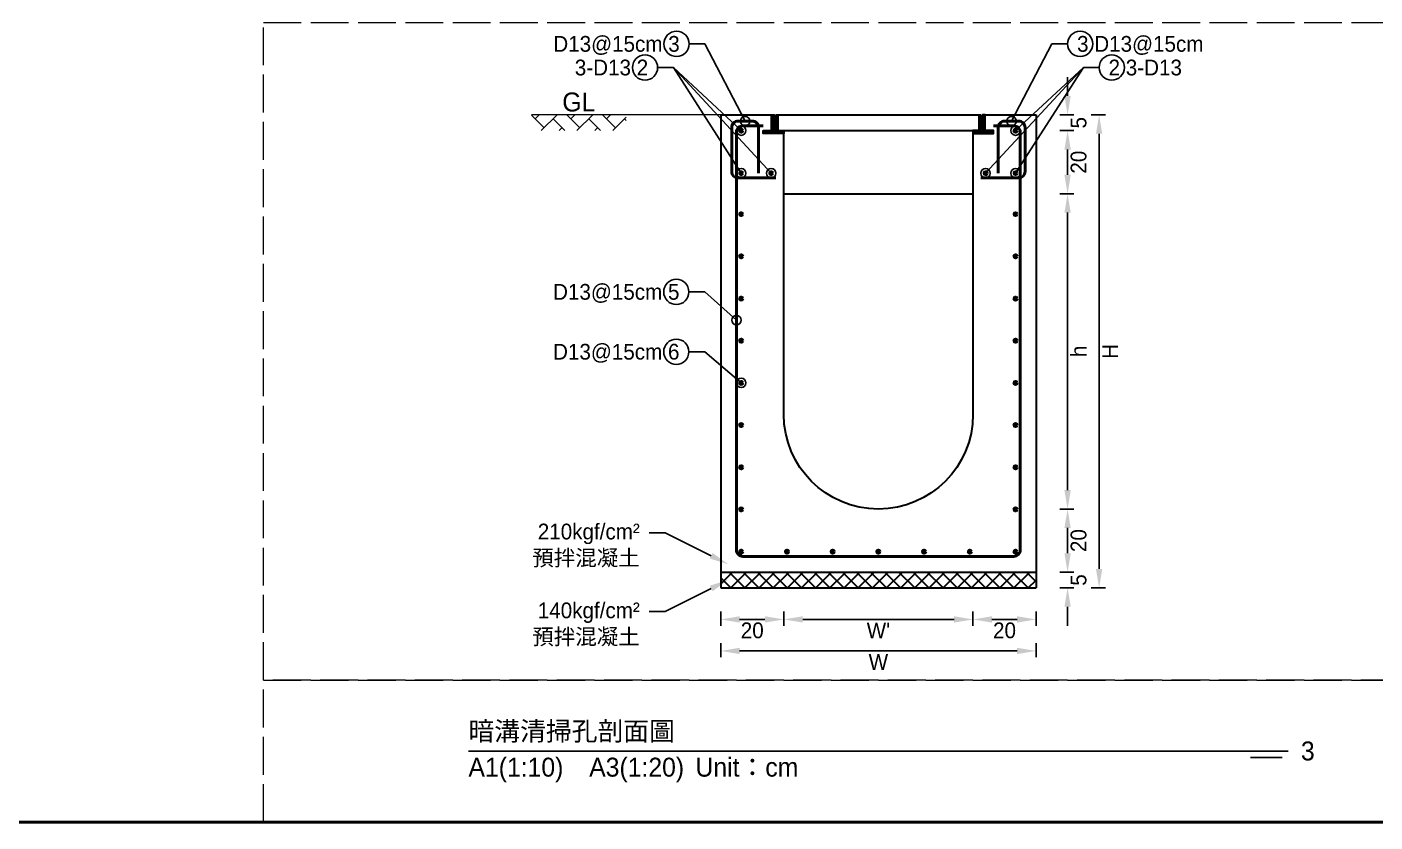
# Model space of a CAD drawing. Extents: x -7340 to 3675, y -3342 to 777.
# Drawn here: x -855 to -427.5, y -507 to -254.9 of the extents above; entities that cross this region are included whole.
import ezdxf
from ezdxf import colors
from ezdxf.entities.mleader import LeaderData, LeaderLine
from ezdxf.math import Vec2, Vec3

# ---------------------------------------------------------------- set-up
doc = ezdxf.new("R2010")
doc.units = 0
doc.header["$MEASUREMENT"] = 0
doc.linetypes.add('ACAD_ISO02W100', pattern=[15, 12, -3])
for name, color, linetype, lineweight in [('一、3.基本-變更', 1, 'Continuous', 50), ('二、2.繪圖-施作項目', 181, 'Continuous', 30), ('二、4.繪圖-設計鋪面', 40, 'Continuous', 20), ('二、5.繪圖-鋼筋', 60, 'Continuous', 50), ('二、6.繪圖-其他施作項目', 35, 'Continuous', 30)]:
    doc.layers.add(name, color=color, linetype=linetype, lineweight=lineweight)
doc.layers.add('一、4.基本-隱藏', color=9, linetype='ACAD_ISO02W100', lineweight=20, plot=False)
doc.layers.add('三、3.文字-註解文字', color=2, linetype='Continuous')
doc.styles.add('次圖名(詳圖)', font='MS PGothic.ttf', dxfattribs={"height": 6})
doc.styles.add('註解文字(詳圖)', font='MS PGothic.ttf', dxfattribs={"height": 5})
doc.dimstyles.new('註解文字(詳圖)', dxfattribs={"dimtxt": 5, "dimasz": 6, "dimexe": 2, "dimexo": 5, "dimgap": 1, "dimtad": 2, "dimzin": 0, "dimdsep": 46, "dimtxsty": '註解文字(詳圖)', "dimcen": 0.1, "dimclrd": 144, "dimclre": 144, "dimclrt": 256, "dimadec": 0, "dimazin": 0, "dimtfac": 1, "dimtofl": 0, "dimtmove": 0, "dimatfit": 3, "dimfxlon": 1, "dimtolj": 1, "dimtzin": 0, "dimlwd": -1, "dimlwe": -1, "dimarcsym": 1})

# ---------------------------------------------------------------- blocks, each defined once
blk = doc.blocks.new('_Small')
at = {"color": 0, "linetype": 'ByBlock', "lineweight": -2}
blk.add_circle((0, 0), 0.25, dxfattribs=at)
blk = doc.blocks.new('*D90')
at = {"layer": 'Defpoints', "color": 0, "transparency": 16777216}
for p in [(-635, -307.75), (-615, -307.75), (-635, -442.75)]:
    blk.add_point(p, dxfattribs=at)
at = {"layer": '三、3.文字-註解文字', "color": 144, "transparency": 16777216}
for p, q in [((-635, -440.25), (-635, -444.75)), ((-615, -440.25), (-615, -444.75)), ((-621, -442.75), (-629, -442.75))]:
    blk.add_line(p, q, dxfattribs=at)
for points in [[(-629, -441.75), (-629, -443.75), (-635, -442.75)], [(-621, -441.75), (-621, -443.75), (-615, -442.75)]]:
    blk.add_solid(points, dxfattribs=at)
at = {"layer": '三、3.文字-註解文字', "transparency": 16777216, "insert": (-625, -446.25), "char_height": 5, "attachment_point": 5, "style": '註解文字(詳圖)'}
blk.add_mtext('\\A1;20', dxfattribs=at)
blk = doc.blocks.new('*D91')
at = {"layer": 'Defpoints', "color": 0, "transparency": 16777216}
for p in [(-615, -307.75), (-555, -307.75), (-555, -442.75)]:
    blk.add_point(p, dxfattribs=at)
at = {"layer": '三、3.文字-註解文字', "color": 144, "transparency": 16777216}
for p, q in [((-615, -440.25), (-615, -444.75)), ((-555, -440.25), (-555, -444.75)), ((-609, -442.75), (-561, -442.75))]:
    blk.add_line(p, q, dxfattribs=at)
for points in [[(-609, -441.75), (-609, -443.75), (-615, -442.75)], [(-561, -441.75), (-561, -443.75), (-555, -442.75)]]:
    blk.add_solid(points, dxfattribs=at)
at = {"layer": '三、3.文字-註解文字', "transparency": 16777216, "insert": (-585, -446.25), "char_height": 5, "attachment_point": 5, "style": '註解文字(詳圖)'}
blk.add_mtext("\\A1;W'", dxfattribs=at)
blk = doc.blocks.new('*D92')
at = {"layer": 'Defpoints', "color": 0, "transparency": 16777216}
for p in [(-555, -307.75), (-535, -307.75), (-535, -442.75)]:
    blk.add_point(p, dxfattribs=at)
at = {"layer": '三、3.文字-註解文字', "color": 144, "transparency": 16777216}
for p, q in [((-555, -440.25), (-555, -444.75)), ((-535, -440.25), (-535, -444.75)), ((-549, -442.75), (-541, -442.75))]:
    blk.add_line(p, q, dxfattribs=at)
for points in [[(-549, -441.75), (-549, -443.75), (-555, -442.75)], [(-541, -441.75), (-541, -443.75), (-535, -442.75)]]:
    blk.add_solid(points, dxfattribs=at)
at = {"layer": '三、3.文字-註解文字', "transparency": 16777216, "insert": (-545, -446.25), "char_height": 5, "attachment_point": 5, "style": '註解文字(詳圖)'}
blk.add_mtext('\\A1;20', dxfattribs=at)
blk = doc.blocks.new('*D93')
at = {"layer": 'Defpoints', "color": 0, "transparency": 16777216}
for p in [(-635, -432.75), (-535, -432.75), (-535, -452.75)]:
    blk.add_point(p, dxfattribs=at)
at = {"layer": '三、3.文字-註解文字', "color": 144, "transparency": 16777216}
for p, q in [((-635, -450.25), (-635, -454.75)), ((-629, -452.75), (-541, -452.75)), ((-535, -450.25), (-535, -454.75))]:
    blk.add_line(p, q, dxfattribs=at)
for points in [[(-629, -451.75), (-629, -453.75), (-635, -452.75)], [(-541, -451.75), (-541, -453.75), (-535, -452.75)]]:
    blk.add_solid(points, dxfattribs=at)
at = {"layer": '三、3.文字-註解文字', "transparency": 16777216, "insert": (-585, -456.25), "char_height": 5, "attachment_point": 5, "style": '註解文字(詳圖)'}
blk.add_mtext('\\A1;W', dxfattribs=at)
blk = doc.blocks.new('*D94')
at = {"layer": 'Defpoints', "color": 0, "transparency": 16777216}
for p in [(-555, -307.75), (-585, -407.75), (-525, -407.75)]:
    blk.add_point(p, dxfattribs=at)
at = {"layer": '三、3.文字-註解文字', "color": 144, "transparency": 16777216}
for p, q in [((-527.5, -307.75), (-523, -307.75)), ((-525, -313.75), (-525, -401.75)), ((-527.5, -407.75), (-523, -407.75))]:
    blk.add_line(p, q, dxfattribs=at)
for points in [[(-526, -313.75), (-524, -313.75), (-525, -307.75)], [(-526, -401.75), (-524, -401.75), (-525, -407.75)]]:
    blk.add_solid(points, dxfattribs=at)
at = {"layer": '三、3.文字-註解文字', "transparency": 16777216, "insert": (-521.5, -357.75), "char_height": 5, "attachment_point": 5, "rotation": 90, "style": '註解文字(詳圖)'}
blk.add_mtext('\\A1;h', dxfattribs=at)
blk = doc.blocks.new('*D95')
at = {"layer": 'Defpoints', "color": 0, "transparency": 16777216}
for p in [(-585, -407.75), (-535, -427.75), (-525, -427.75)]:
    blk.add_point(p, dxfattribs=at)
at = {"layer": '三、3.文字-註解文字', "color": 144, "transparency": 16777216}
for p, q in [((-527.5, -407.75), (-523, -407.75)), ((-525, -413.75), (-525, -421.75)), ((-527.5, -427.75), (-523, -427.75))]:
    blk.add_line(p, q, dxfattribs=at)
for points in [[(-526, -413.75), (-524, -413.75), (-525, -407.75)], [(-526, -421.75), (-524, -421.75), (-525, -427.75)]]:
    blk.add_solid(points, dxfattribs=at)
at = {"layer": '三、3.文字-註解文字', "transparency": 16777216, "insert": (-521.5, -417.75), "char_height": 5, "attachment_point": 5, "rotation": 90, "style": '註解文字(詳圖)'}
blk.add_mtext('\\A1;20', dxfattribs=at)
blk = doc.blocks.new('*D96')
at = {"layer": 'Defpoints', "color": 0, "transparency": 16777216}
for p in [(-535, -427.75), (-535, -432.75), (-525, -432.75)]:
    blk.add_point(p, dxfattribs=at)
at = {"layer": '三、3.文字-註解文字', "color": 144, "transparency": 16777216}
for p, q in [((-525, -421.75), (-525, -415.75)), ((-527.5, -427.75), (-523, -427.75)), ((-527.5, -432.75), (-523, -432.75)), ((-525, -438.75), (-525, -444.75))]:
    blk.add_line(p, q, dxfattribs=at)
for points in [[(-526, -421.75), (-524, -421.75), (-525, -427.75)], [(-526, -438.75), (-524, -438.75), (-525, -432.75)]]:
    blk.add_solid(points, dxfattribs=at)
at = {"layer": '三、3.文字-註解文字', "transparency": 16777216, "insert": (-521.5, -430.25), "char_height": 5, "attachment_point": 5, "rotation": 90, "style": '註解文字(詳圖)'}
blk.add_mtext('\\A1;5', dxfattribs=at)
blk = doc.blocks.new('*D97')
at = {"layer": 'Defpoints', "color": 0, "transparency": 16777216}
for p in [(-535, -282.75), (-535, -432.75), (-515, -432.75)]:
    blk.add_point(p, dxfattribs=at)
at = {"layer": '三、3.文字-註解文字', "color": 144, "transparency": 16777216}
for p, q in [((-517.5, -282.75), (-513, -282.75)), ((-515, -288.75), (-515, -426.75)), ((-517.5, -432.75), (-513, -432.75))]:
    blk.add_line(p, q, dxfattribs=at)
for points in [[(-516, -288.75), (-514, -288.75), (-515, -282.75)], [(-516, -426.75), (-514, -426.75), (-515, -432.75)]]:
    blk.add_solid(points, dxfattribs=at)
at = {"layer": '三、3.文字-註解文字', "transparency": 16777216, "insert": (-511.5, -357.75), "char_height": 5, "attachment_point": 5, "rotation": 90, "style": '註解文字(詳圖)'}
blk.add_mtext('\\A1;H', dxfattribs=at)
blk = doc.blocks.new('*D98')
at = {"layer": 'Defpoints', "color": 0, "transparency": 16777216}
for p in [(-535, -282.75), (-535, -287.75), (-525, -287.75)]:
    blk.add_point(p, dxfattribs=at)
at = {"layer": '三、3.文字-註解文字', "color": 144, "transparency": 16777216}
for p, q in [((-525, -276.75), (-525, -270.75)), ((-527.5, -282.75), (-523, -282.75)), ((-527.5, -287.75), (-523, -287.75)), ((-525, -293.75), (-525, -299.75))]:
    blk.add_line(p, q, dxfattribs=at)
for points in [[(-526, -276.75), (-524, -276.75), (-525, -282.75)], [(-526, -293.75), (-524, -293.75), (-525, -287.75)]]:
    blk.add_solid(points, dxfattribs=at)
at = {"layer": '三、3.文字-註解文字', "transparency": 16777216, "insert": (-521.5, -285.25), "char_height": 5, "attachment_point": 5, "rotation": 90, "style": '註解文字(詳圖)'}
blk.add_mtext('\\A1;5', dxfattribs=at)
blk = doc.blocks.new('*D99')
at = {"layer": 'Defpoints', "color": 0, "transparency": 16777216}
for p in [(-535, -287.75), (-535, -307.75), (-525, -307.75)]:
    blk.add_point(p, dxfattribs=at)
at = {"layer": '三、3.文字-註解文字', "color": 144, "transparency": 16777216}
for p, q in [((-527.5, -287.75), (-523, -287.75)), ((-525, -293.75), (-525, -301.75)), ((-527.5, -307.75), (-523, -307.75))]:
    blk.add_line(p, q, dxfattribs=at)
for points in [[(-526, -293.75), (-524, -293.75), (-525, -287.75)], [(-526, -301.75), (-524, -301.75), (-525, -307.75)]]:
    blk.add_solid(points, dxfattribs=at)
at = {"layer": '三、3.文字-註解文字', "transparency": 16777216, "insert": (-521.5, -297.75), "char_height": 5, "attachment_point": 5, "rotation": 90, "style": '註解文字(詳圖)'}
blk.add_mtext('\\A1;20', dxfattribs=at)

msp = doc.modelspace()

# ---------------------------------------------------------------- hatches: boundary and pattern name
at = {"layer": '二、2.繪圖-施作項目'}
h = msp.add_hatch(dxfattribs=at)
h.set_pattern_fill('ANSI37', color=256)
h.set_pattern_definition([(45, (-1794.7632, -886.2784), (-2.245064, 2.245064), []), (135, (-1794.7632, -886.2784), (-2.245064, -2.245064), [])])
h.paths.add_polyline_path([(-535, -432.75), (-535, -427.75), (-635, -427.75), (-635, -432.75)])
at = {"layer": '二、4.繪圖-設計鋪面'}
h = msp.add_hatch(dxfattribs=at)
h.set_pattern_fill('AR-HBONE', color=256)
h.set_pattern_definition([(45, (-15, -12.5), (0, 5.656854), [12, -4]), (135, (-12.1716, -9.6716), (4e-16, 5.656854), [12, -4])])
h.paths.add_polyline_path([(-665, -282.75), (-695, -282.75), (-695, -287.75), (-665, -287.75)])
at = {"layer": '二、5.繪圖-鋼筋'}
h = msp.add_hatch(color=256, dxfattribs=at)
h.dxf.hatch_style = 1
h.paths.add_polyline_path([(-628, -287.75, 1), (-629, -287.75, 1)])
h = msp.add_hatch(color=256, dxfattribs=at)
h.dxf.hatch_style = 1
h.paths.add_polyline_path([(-541, -287.75, 1), (-542, -287.75, 1)])
h = msp.add_hatch(color=256, dxfattribs=at)
h.dxf.hatch_style = 1
h.paths.add_polyline_path([(-628, -301.25, 1), (-629, -301.25, 1)])
h = msp.add_hatch(color=256, dxfattribs=at)
h.dxf.hatch_style = 1
h.paths.add_polyline_path([(-618.5, -301.25, 1), (-619.5, -301.25, 1)])
h = msp.add_hatch(color=256, dxfattribs=at)
h.dxf.hatch_style = 1
h.paths.add_polyline_path([(-550.5, -301.25, 1), (-551.5, -301.25, 1)])
h = msp.add_hatch(color=256, dxfattribs=at)
h.dxf.hatch_style = 1
h.paths.add_polyline_path([(-541, -301.25, 1), (-542, -301.25, 1)])
h = msp.add_hatch(color=256, dxfattribs=at)
h.dxf.hatch_style = 1
h.paths.add_polyline_path([(-628, -314.25, 1), (-629, -314.25, 1)])
h = msp.add_hatch(color=256, dxfattribs=at)
h.dxf.hatch_style = 1
h.paths.add_polyline_path([(-541, -314.25, 1), (-542, -314.25, 1)])
h = msp.add_hatch(color=256, dxfattribs=at)
h.dxf.hatch_style = 1
h.paths.add_polyline_path([(-628, -327.625, 1), (-629, -327.625, 1)])
h = msp.add_hatch(color=256, dxfattribs=at)
h.dxf.hatch_style = 1
h.paths.add_polyline_path([(-541, -327.625, 1), (-542, -327.625, 1)])
h = msp.add_hatch(color=256, dxfattribs=at)
h.dxf.hatch_style = 1
h.paths.add_polyline_path([(-628, -341, 1), (-629, -341, 1)])
h = msp.add_hatch(color=256, dxfattribs=at)
h.dxf.hatch_style = 1
h.paths.add_polyline_path([(-541, -341, 1), (-542, -341, 1)])
h = msp.add_hatch(color=256, dxfattribs=at)
h.dxf.hatch_style = 1
h.paths.add_polyline_path([(-628, -354.375, 1), (-629, -354.375, 1)])
h = msp.add_hatch(color=256, dxfattribs=at)
h.dxf.hatch_style = 1
h.paths.add_polyline_path([(-541, -354.375, 1), (-542, -354.375, 1)])
h = msp.add_hatch(color=256, dxfattribs=at)
h.dxf.hatch_style = 1
h.paths.add_polyline_path([(-628, -367.75, 1), (-629, -367.75, 1)])
h = msp.add_hatch(color=256, dxfattribs=at)
h.dxf.hatch_style = 1
h.paths.add_polyline_path([(-541, -367.75, 1), (-542, -367.75, 1)])
h = msp.add_hatch(color=256, dxfattribs=at)
h.dxf.hatch_style = 1
h.paths.add_polyline_path([(-628, -381.125, 1), (-629, -381.125, 1)])
h = msp.add_hatch(color=256, dxfattribs=at)
h.dxf.hatch_style = 1
h.paths.add_polyline_path([(-541, -381.125, 1), (-542, -381.125, 1)])
h = msp.add_hatch(color=256, dxfattribs=at)
h.dxf.hatch_style = 1
h.paths.add_polyline_path([(-628, -394.5, 1), (-629, -394.5, 1)])
h = msp.add_hatch(color=256, dxfattribs=at)
h.dxf.hatch_style = 1
h.paths.add_polyline_path([(-541, -394.5, 1), (-542, -394.5, 1)])
h = msp.add_hatch(color=256, dxfattribs=at)
h.dxf.hatch_style = 1
h.paths.add_polyline_path([(-628, -407.875, 1), (-629, -407.875, 1)])
h = msp.add_hatch(color=256, dxfattribs=at)
h.dxf.hatch_style = 1
h.paths.add_polyline_path([(-541, -407.875, 1), (-542, -407.875, 1)])
h = msp.add_hatch(color=256, dxfattribs=at)
h.dxf.hatch_style = 1
h.paths.add_polyline_path([(-628, -421.25, 1), (-629, -421.25, 1)])
h = msp.add_hatch(color=256, dxfattribs=at)
h.dxf.hatch_style = 1
h.paths.add_polyline_path([(-613.5, -421.25, 1), (-614.5, -421.25, 1)])
h = msp.add_hatch(color=256, dxfattribs=at)
h.dxf.hatch_style = 1
h.paths.add_polyline_path([(-599, -421.25, 1), (-600, -421.25, 1)])
h = msp.add_hatch(color=256, dxfattribs=at)
h.dxf.hatch_style = 1
h.paths.add_polyline_path([(-584.5, -421.25, 1), (-585.5, -421.25, 1)])
h = msp.add_hatch(color=256, dxfattribs=at)
h.dxf.hatch_style = 1
h.paths.add_polyline_path([(-570, -421.25, 1), (-571, -421.25, 1)])
h = msp.add_hatch(color=256, dxfattribs=at)
h.dxf.hatch_style = 1
h.paths.add_polyline_path([(-555.5, -421.25, 1), (-556.5, -421.25, 1)])
h = msp.add_hatch(color=256, dxfattribs=at)
h.dxf.hatch_style = 1
h.paths.add_polyline_path([(-541, -421.25, 1), (-542, -421.25, 1)])
at = {"layer": '二、6.繪圖-其他施作項目'}
h = msp.add_hatch(dxfattribs=at)
h.set_pattern_fill('ANSI31', color=256, scale=0.1)
h.set_pattern_definition([(45, (609.83422, -1278.21255), (-0.2245064, 0.2245064), [])])
h.paths.add_polyline_path([(-618, -282.75), (-618.9, -282.75), (-618.9, -287.75), (-621.5, -287.75), (-621.5, -288.65), (-615, -288.65), (-615, -287.75), (-618, -287.75)])
h.paths.add_polyline_path([(-552, -287.75), (-555, -287.75), (-555, -288.65), (-548.5, -288.65), (-548.5, -287.75), (-551.1, -287.75), (-551.1, -282.75), (-552, -282.75)])

# ---------------------------------------------------------------- linework, layer by layer
at = {"layer": '一、3.基本-變更'}
msp.add_lwpolyline([(-3420, 0), (0, 0), (0, -507), (-3420, -507)], close=True, dxfattribs=at)
at = {"layer": '一、4.基本-隱藏'}
for points in [[(-780, 0), (0, 0), (0, -507), (-780, -507)], [(-780, -253.5), (-390, -253.5), (-390, -462), (-780, -462)], [(-780, -462), (-390, -462), (-390, -507), (-780, -507)]]:
    msp.add_lwpolyline(points, close=True, dxfattribs=at)
msp.add_lwpolyline([(-780, -507), (0, -507)], dxfattribs=at)
at = {"layer": '三、3.文字-註解文字'}
for points in [[(-715, -484.5), (-455, -484.5)], [(-457, -486.5), (-467, -486.5)]]:
    msp.add_lwpolyline(points, dxfattribs=at)
for centre in [(-649, -260.25), (-521, -260.25), (-659, -267.75), (-511, -267.75), (-649.082, -338.885), (-649.082, -357.875)]:
    msp.add_circle(centre, 4, dxfattribs=at)
at = {"layer": '二、2.繪圖-施作項目'}
for points in [[(-635, -282.75), (-618.9, -282.75)], [(-635, -282.75), (-635, -432.75)], [(-551.1, -282.75), (-535, -282.75)], [(-535, -282.75), (-535, -432.75)], [(-618, -287.75), (-615, -287.75)], [(-555, -287.75), (-552, -287.75)], [(-635, -427.75), (-535, -427.75)], [(-635, -432.75), (-535, -432.75)]]:
    msp.add_lwpolyline(points, dxfattribs=at)
msp.add_lwpolyline([(-555, -288.65), (-555, -377.75, -1), (-615, -377.75), (-615, -288.65)], format="xyb", dxfattribs=at)
at = {"layer": '二、4.繪圖-設計鋪面'}
msp.add_lwpolyline([(-635, -282.75), (-695, -282.75)], dxfattribs=at)
at = {"layer": '二、5.繪圖-鋼筋'}
for points in [[(-617.5, -302.75), (-629.5, -302.75, -0.4142136), (-631.5, -300.75), (-631.5, -286.75, -0.4142136), (-629.5, -284.75), (-625, -284.75, -0.4142136), (-623, -286.75), (-623, -301.25)], [(-548.5, -286.25), (-542, -286.25, -0.4142136), (-540, -288.25), (-540, -420.75, -0.4142136), (-542, -422.75), (-628, -422.75, -0.4142136), (-630, -420.75), (-630, -288.25, -0.4142136), (-628, -286.25), (-621.5, -286.25)], [(-547, -301.25), (-547, -286.75, -0.4142136), (-545, -284.75), (-540.5, -284.75, -0.4142136), (-538.5, -286.75), (-538.5, -300.75, -0.4142136), (-540.5, -302.75), (-552.5, -302.75)]]:
    msp.add_lwpolyline(points, format="xyb", dxfattribs=at)
for centre in [(-628.5, -287.75), (-541.5, -287.75), (-628.5, -301.25), (-619, -301.25), (-551, -301.25), (-541.5, -301.25), (-628.5, -314.25), (-541.5, -314.25), (-628.5, -327.625), (-541.5, -327.625), (-628.5, -341), (-541.5, -341), (-628.5, -354.375), (-541.5, -354.375), (-628.5, -367.75), (-541.5, -367.75), (-628.5, -381.125), (-541.5, -381.125), (-628.5, -394.5), (-541.5, -394.5), (-628.5, -407.875), (-541.5, -407.875), (-628.5, -421.25), (-614, -421.25), (-599.5, -421.25), (-585, -421.25), (-570.5, -421.25), (-556, -421.25), (-541.5, -421.25)]:
    msp.add_circle(centre, 0.5, dxfattribs=at)
at = {"layer": '二、6.繪圖-其他施作項目'}
for points in [[(-621.5, -287.75), (-618.9, -287.75), (-618.9, -282.75), (-618, -282.75), (-618, -287.75), (-615, -287.75), (-615, -288.65), (-621.5, -288.65)], [(-551.1, -282.75), (-552, -282.75), (-552, -287.75), (-555, -287.75), (-555, -288.65), (-548.5, -288.65), (-548.5, -287.75), (-551.1, -287.75)]]:
    msp.add_lwpolyline(points, close=True, dxfattribs=at)
for points in [[(-617.5, -282.75), (-617.5, -287.75)], [(-617.5, -282.75), (-552.5, -282.75)], [(-616.9, -282.75), (-616.9, -287.75)], [(-553.1, -282.75), (-553.1, -287.75)], [(-552.5, -282.75), (-552.5, -287.75)], [(-617.5, -287.75), (-552.5, -287.75)], [(-615, -307.75), (-555, -307.75)]]:
    msp.add_lwpolyline(points, dxfattribs=at)

# ---------------------------------------------------------------- texts
at = {"layer": '三、3.文字-註解文字', "char_height": 6, "attachment_point": 4, "style": '次圖名(詳圖)'}
for s, width, insert in [('{\\fMS PGothic|b0|i0|c128|p34;暗溝}清掃孔{\\fMS PGothic|b0|i0|c128|p34;剖面圖}', 134.12151, (-715, -478.5)), ('3', 3, (-451, -484.5)), ('A1(1:10)\u3000A3(1:20){\\fMS PGothic|b0|i0|c128|p34;^IUnit：cm}', 136.03259, (-715, -490.5))]:
    msp.add_mtext_dynamic_manual_height_columns(s, width=width, gutter_width=15, heights=[0], dxfattribs=dict(at, insert=insert))
at = {"layer": '二、4.繪圖-設計鋪面', "insert": (-680, -281.75), "char_height": 6, "attachment_point": 8, "style": '註解文字(詳圖)'}
msp.add_mtext_dynamic_manual_height_columns('{\\fMS PGothic|b0|i0|c128|p34;GL}', width=10.17412, gutter_width=30, heights=[0], dxfattribs=at)

# ---------------------------------------------------------------- dimensions: what is measured, and where the dimension line sits
at = {"layer": '三、3.文字-註解文字'}
for base, p1, p2, text, picture, middle in [((-525, -287.75), (-535, -282.75), (-535, -287.75), '5', '*D98', (-521.5, -285.25)), ((-515, -432.75), (-535, -282.75), (-535, -432.75), 'H', '*D97', (-511.5, -357.75)), ((-525, -307.75), (-535, -287.75), (-535, -307.75), '20', '*D99', (-521.5, -297.75)), ((-525, -407.75), (-555, -307.75), (-585, -407.75), 'h', '*D94', (-521.5, -357.75)), ((-525, -427.75), (-585, -407.75), (-535, -427.75), '20', '*D95', (-521.5, -417.75)), ((-525, -432.75), (-535, -427.75), (-535, -432.75), '5', '*D96', (-521.5, -430.25))]:
    dim = msp.add_linear_dim(base=base, p1=p1, p2=p2, angle=90, text=text, dimstyle='註解文字(詳圖)', dxfattribs=at)
    dim.commit()
    dim.dimension.update_dxf_attribs({"geometry": picture, "text_midpoint": middle})
for base, p1, p2, text, picture, middle in [((-635, -442.75), (-615, -307.75), (-635, -307.75), '20', '*D90', (-625, -446.25)), ((-555, -442.75), (-615, -307.75), (-555, -307.75), "W'", '*D91', (-585, -446.25)), ((-535, -442.75), (-555, -307.75), (-535, -307.75), '20', '*D92', (-545, -446.25)), ((-535, -452.75), (-635, -432.75), (-535, -432.75), 'W', '*D93', (-585, -456.25))]:
    dim = msp.add_linear_dim(base=base, p1=p1, p2=p2, text=text, dimstyle='註解文字(詳圖)', dxfattribs=at)
    dim.commit()
    dim.dimension.update_dxf_attribs({"geometry": picture, "text_midpoint": middle})

# ---------------------------------------------------------------- leaders
ml = msp.add_multileader_mtext('Standard', dxfattribs=at)
ml.set_content('{\\fMS PGothic|b0|i0|c128|p34;D13}@15cm{\\fMS PGothic|b0|i0|c128|p34; }3', color=256, style='註解文字(詳圖)')
ml.set_leader_properties(color=144, linetype='ByLayer', lineweight=-1)
ml.set_arrow_properties(name='SMALL')
ml.build(insert=Vec2(0, 0))
ml.multileader.update_dxf_attribs({"dogleg_length": 5, "arrow_head_size": 6})
ctx = ml.context
ctx.base_point, ctx.char_height, ctx.arrow_head_size, ctx.landing_gap_size, ctx.plane_origin = Vec3(-689.097, -260.25), 5, 6, 3, Vec3(-738.932, -308.085)
ctx.text_align_type = 2
notes = []
notes.append((ctx, [(1, (1, 1, 0), (-640, -260.25), (-1, 0), 5, [(0, [(-627.25, -284.75)], 0, [])])]))
ctx.mtext.insert, ctx.mtext.alignment, ctx.mtext.flow_direction = Vec3(-648, -257.736), 3, 5
ml = msp.add_multileader_mtext('Standard', dxfattribs=at)
ml.set_content('3{\\fMS PGothic|b0|i0|c128|p34; D13@15cm}', color=256, style='註解文字(詳圖)')
ml.set_leader_properties(color=144, linetype='ByLayer', lineweight=-1)
ml.set_arrow_properties(name='SMALL')
ml.build(insert=Vec2(0, 0))
ml.multileader.update_dxf_attribs({"dogleg_length": 5, "arrow_head_size": 6})
ctx = ml.context
ctx.base_point, ctx.char_height, ctx.arrow_head_size, ctx.landing_gap_size, ctx.plane_origin = Vec3(-525, -260.25), 5, 6, 3, Vec3(-567.625, -308.085)
notes.append((ctx, [(0, (1, 1, 0), (-530, -260.25), (1, 0), 5, [(0, [(-542.75, -284.75)], 0, [])])]))
ctx.mtext.insert, ctx.mtext.flow_direction = Vec3(-522, -257.736), 5
ml = msp.add_multileader_mtext('Standard', dxfattribs=at)
ml.set_content('3-{\\fMS PGothic|b0|i0|c128|p34;D13 2}', color=256, style='註解文字(詳圖)')
ml.set_leader_properties(color=144, linetype='ByLayer', lineweight=-1)
ml.set_arrow_properties(name='SMALL')
ml.build(insert=Vec2(0, 0))
ml.multileader.update_dxf_attribs({"dogleg_length": 5, "arrow_head_size": 6})
ctx = ml.context
ctx.base_point, ctx.char_height, ctx.arrow_head_size, ctx.landing_gap_size, ctx.plane_origin = Vec3(-685.375, -267.75), 5, 6, 3, Vec3(-748.932, -315.585)
ctx.text_align_type = 2
notes.append((ctx, [(1, (1, 1, 0), (-650, -267.75), (-1, 0), 5, [(0, [(-628.5, -287.75)], 0, [])])]))
ctx.mtext.insert, ctx.mtext.alignment, ctx.mtext.flow_direction = Vec3(-658, -265.236), 3, 5
ml = msp.add_multileader_mtext('Standard', dxfattribs=at)
ml.set_content('{\\fMS PGothic|b0|i0|c128|p34; }', color=256, style='註解文字(詳圖)')
ml.set_leader_properties(color=144, linetype='ByLayer', lineweight=-1)
ml.set_arrow_properties(name='SMALL')
ml.build(insert=Vec2(0, 0))
ml.multileader.update_dxf_attribs({"dogleg_length": 5, "arrow_head_size": 6})
ctx = ml.context
ctx.base_point, ctx.char_height, ctx.arrow_head_size, ctx.landing_gap_size, ctx.plane_origin = Vec3(-663.216, -267.75), 5, 6, 3, Vec3(-750.235, -323.068)
ctx.text_align_type = 2
notes.append((ctx, [(1, (1, 1, 0), (-650, -267.75), (-1, 0), 5, [(0, [(-619, -301.25)], 0, [])])]))
ctx.mtext.insert, ctx.mtext.alignment, ctx.mtext.flow_direction = Vec3(-658, -265.25), 3, 5
ml = msp.add_multileader_mtext('Standard', dxfattribs=at)
ml.set_content('{\\fMS PGothic|b0|i0|c128|p34; }', color=256, style='註解文字(詳圖)')
ml.set_leader_properties(color=144, linetype='ByLayer', lineweight=-1)
ml.set_arrow_properties(name='SMALL')
ml.build(insert=Vec2(0, 0))
ml.multileader.update_dxf_attribs({"dogleg_length": 5, "arrow_head_size": 6})
ctx = ml.context
ctx.base_point, ctx.char_height, ctx.arrow_head_size, ctx.landing_gap_size, ctx.plane_origin = Vec3(-663.216, -267.75), 5, 6, 3, Vec3(-755.173, -326.461)
ctx.text_align_type = 2
notes.append((ctx, [(1, (1, 1, 0), (-650, -267.75), (-1, 0), 5, [(0, [(-628.5, -301.25)], 0, [])])]))
ctx.mtext.insert, ctx.mtext.alignment, ctx.mtext.flow_direction = Vec3(-658, -265.25), 3, 5
ml = msp.add_multileader_mtext('Standard', dxfattribs=at)
ml.set_content('{\\fMS PGothic|b0|i0|c128|p34; }', color=256, style='註解文字(詳圖)')
ml.set_leader_properties(color=144, linetype='ByLayer', lineweight=-1)
ml.set_arrow_properties(name='SMALL')
ml.build(insert=Vec2(0, 0))
ml.multileader.update_dxf_attribs({"dogleg_length": 5, "arrow_head_size": 6})
ctx = ml.context
ctx.base_point, ctx.char_height, ctx.arrow_head_size, ctx.landing_gap_size, ctx.plane_origin = Vec3(-515, -267.75), 5, 6, 3, Vec3(-543.625, -315.585)
notes.append((ctx, [(0, (1, 1, 0), (-520, -267.75), (1, 0), 5, [(0, [(-551, -301.25)], 0, [])])]))
ctx.mtext.insert, ctx.mtext.flow_direction = Vec3(-512, -265.25), 5
ml = msp.add_multileader_mtext('Standard', dxfattribs=at)
ml.set_content('2{\\fMS PGothic|b0|i0|c128|p34; }3-D13', color=256, style='註解文字(詳圖)')
ml.set_leader_properties(color=144, linetype='ByLayer', lineweight=-1)
ml.set_arrow_properties(name='SMALL')
ml.build(insert=Vec2(0, 0))
ml.multileader.update_dxf_attribs({"dogleg_length": 5, "arrow_head_size": 6})
ctx = ml.context
ctx.base_point, ctx.char_height, ctx.arrow_head_size, ctx.landing_gap_size, ctx.plane_origin = Vec3(-515, -267.75), 5, 6, 3, Vec3(-557.625, -315.585)
notes.append((ctx, [(0, (1, 1, 0), (-520, -267.75), (1, 0), 5, [(0, [(-541.5, -287.75)], 0, [])])]))
ctx.mtext.insert, ctx.mtext.flow_direction = Vec3(-512, -265.236), 5
ml = msp.add_multileader_mtext('Standard', dxfattribs=at)
ml.set_content('{\\fMS PGothic|b0|i0|c128|p34; }', color=256, style='註解文字(詳圖)')
ml.set_leader_properties(color=144, linetype='ByLayer', lineweight=-1)
ml.set_arrow_properties(name='SMALL')
ml.build(insert=Vec2(0, 0))
ml.multileader.update_dxf_attribs({"dogleg_length": 5, "arrow_head_size": 6})
ctx = ml.context
ctx.base_point, ctx.char_height, ctx.arrow_head_size, ctx.landing_gap_size, ctx.plane_origin = Vec3(-515, -267.75), 5, 6, 3, Vec3(-541.773, -319.689)
notes.append((ctx, [(0, (1, 1, 0), (-520, -267.75), (1, 0), 5, [(0, [(-541.5, -301.25)], 0, [])])]))
ctx.mtext.insert, ctx.mtext.flow_direction = Vec3(-512, -265.25), 5
ml = msp.add_multileader_mtext('Standard', dxfattribs=at)
ml.set_content('{\\fMS PGothic|b0|i0|c128|p34;D13@15cm }5', color=256, style='註解文字(詳圖)')
ml.set_leader_properties(color=144, linetype='ByLayer', lineweight=-1)
ml.set_arrow_properties(name='SMALL')
ml.build(insert=Vec2(0, 0))
ml.multileader.update_dxf_attribs({"dogleg_length": 5, "arrow_head_size": 6})
ctx = ml.context
ctx.base_point, ctx.char_height, ctx.arrow_head_size, ctx.landing_gap_size, ctx.plane_origin = Vec3(-689.178, -338.885), 5, 6, 3, Vec3(-739.013, -386.719)
ctx.text_align_type = 2
notes.append((ctx, [(1, (1, 1, 0), (-640.082, -338.885), (-1, 0), 5, [(0, [(-630, -347.85)], 0, [])])]))
ctx.mtext.insert, ctx.mtext.alignment, ctx.mtext.flow_direction = Vec3(-648.082, -336.37), 3, 5
ml = msp.add_multileader_mtext('Standard', dxfattribs=at)
ml.set_content('{\\fMS PGothic|b0|i0|c128|p34;D13@15cm }6', color=256, style='註解文字(詳圖)')
ml.set_leader_properties(color=144, linetype='ByLayer', lineweight=-1)
ml.set_arrow_properties(name='SMALL')
ml.build(insert=Vec2(0, 0))
ml.multileader.update_dxf_attribs({"dogleg_length": 5, "arrow_head_size": 6})
ctx = ml.context
ctx.base_point, ctx.char_height, ctx.arrow_head_size, ctx.landing_gap_size, ctx.plane_origin = Vec3(-689.15, -357.875), 5, 6, 3, Vec3(-739.013, -405.71)
ctx.text_align_type = 2
notes.append((ctx, [(1, (1, 1, 0), (-640.082, -357.875), (-1, 0), 5, [(0, [(-628.5, -367.75)], 0, [])])]))
ctx.mtext.insert, ctx.mtext.alignment, ctx.mtext.flow_direction = Vec3(-648.082, -355.361), 3, 5
ml = msp.add_multileader_mtext('Standard', dxfattribs=at)
ml.set_content('{\\fMS PGothic|b0|i0|c128|p34;210kgf/cm²}\\P預拌{\\fMS PGothic|b0|i0|c128|p34;混凝土}', color=256, style='註解文字(詳圖)')
ml.set_leader_properties(color=144, linetype='ByLayer', lineweight=-1)
ml.build(insert=Vec2(0, 0))
ml.multileader.update_dxf_attribs({"dogleg_length": 5, "arrow_head_size": 6})
ctx = ml.context
ctx.base_point, ctx.char_height, ctx.arrow_head_size, ctx.landing_gap_size, ctx.plane_origin = Vec3(-699.058, -415.25), 5, 6, 3, Vec3(-632.66, -425.25)
ctx.text_align_type = 2
notes.append((ctx, [(0, (1, 1, 0), (-652.66, -415.25), (-1, 0), 5, [(0, [(-632.66, -425.25)], 0, [])])]))
ctx.mtext.insert, ctx.mtext.alignment, ctx.mtext.flow_direction = Vec3(-660.66, -412.381), 3, 5
ml = msp.add_multileader_mtext('Standard', dxfattribs=at)
ml.set_content('{\\fMS PGothic|b0|i0|c128|p34;140kgf/cm²}\\P預拌{\\fMS PGothic|b0|i0|c128|p34;混凝土}', color=256, style='註解文字(詳圖)')
ml.set_leader_properties(color=144, linetype='ByLayer', lineweight=-1)
ml.build(insert=Vec2(0, 0))
ml.multileader.update_dxf_attribs({"dogleg_length": 5, "arrow_head_size": 6})
ctx = ml.context
ctx.base_point, ctx.char_height, ctx.arrow_head_size, ctx.landing_gap_size, ctx.plane_origin = Vec3(-699.058, -440.25), 5, 6, 3, Vec3(-632.66, -430.25)
ctx.text_align_type = 2
notes.append((ctx, [(0, (1, 1, 0), (-652.66, -440.25), (-1, 0), 5, [(0, [(-632.66, -430.25)], 0, [])])]))
ctx.mtext.insert, ctx.mtext.alignment, ctx.mtext.flow_direction = Vec3(-660.66, -437.381), 3, 5
for ctx, leaders in notes:
    for number, flags, end, landing, length, lines in leaders:
        leader = LeaderData()
        leader.index, (leader.has_last_leader_line, leader.has_dogleg_vector, leader.attachment_direction) = number, flags
        leader.last_leader_point, leader.dogleg_vector, leader.dogleg_length = Vec3(end), Vec3(landing), length
        for number, points, colour, breaks in lines:
            line = LeaderLine()
            line.index, line.vertices, line.color, line.breaks = number, Vec3.list(points), colors.encode_raw_color(colour), breaks
            leader.lines.append(line)
        ctx.leaders.append(leader)

doc.saveas('drawing.dxf')
